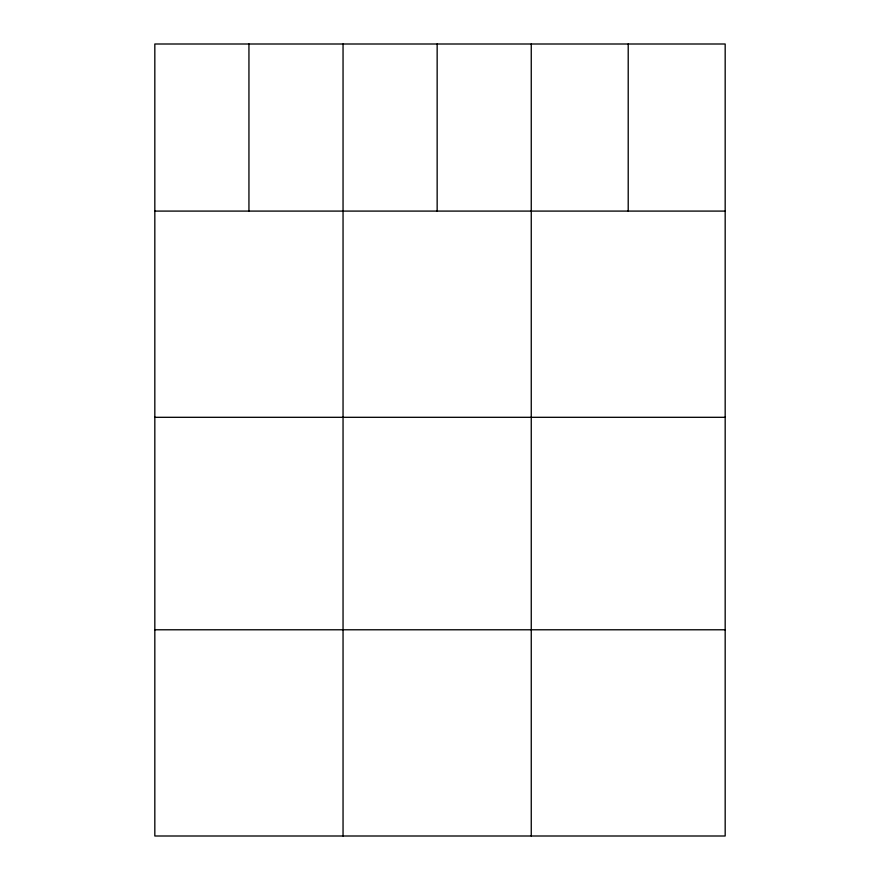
<?xml version="1.0" encoding="UTF-8"?>
<svg xmlns="http://www.w3.org/2000/svg" width="880" height="880" viewBox="0 0 880 880"><rect width="100%" height="100%" fill="white"/><g stroke="black" fill="none" stroke-linecap="round" stroke-linejoin="round"><path stroke-width="1.32" d="M725.175 211.09L725.175 836L154.825 836L154.825 44L725.175 44L725.175 211.09L154.825 211.09M154.825 417.307L725.175 417.307M154.825 629.783L725.175 629.783M628.21 44L628.21 211.09M531.256 44L531.256 836M437.151 44L437.151 211.09M343.046 44L343.046 836M248.941 44L248.941 211.09"/></g></svg>
